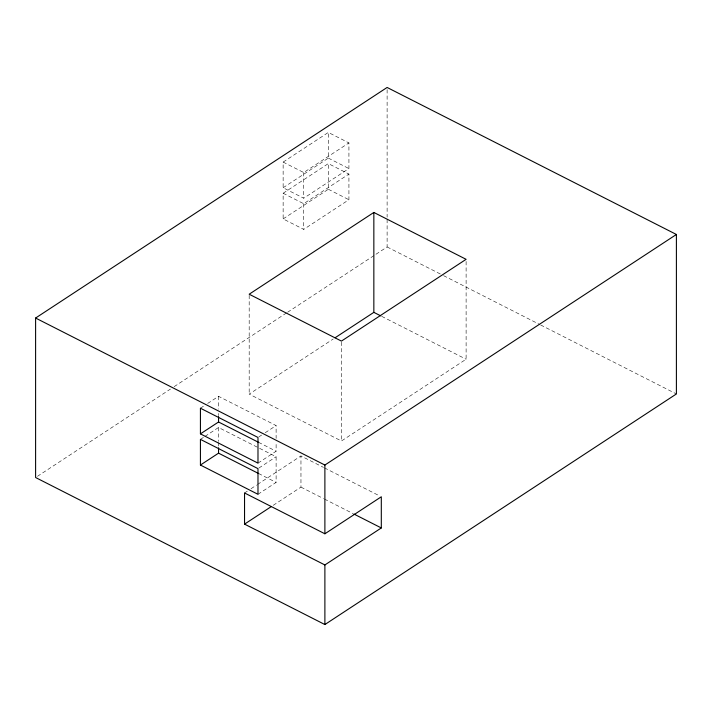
<?xml version="1.0" encoding="UTF-8"?>
<svg xmlns="http://www.w3.org/2000/svg" width="712" height="712" viewBox="0 0 712 712"><rect width="100%" height="100%" fill="white"/><g stroke="black" fill="none" stroke-linecap="round" stroke-linejoin="round"><path stroke-width="0.53" stroke-dasharray="3.56 2.67" d="M283.136 162.087L328.339 132.441L348.925 142.898L348.925 168.566L303.73 198.212L283.136 187.745L283.136 162.087L303.73 172.544L348.925 142.898M283.136 187.745L328.339 158.1L328.339 132.441M283.136 193.246L328.339 163.6L348.925 174.066L348.925 199.734L303.73 229.38L283.136 218.913L283.136 193.246L303.73 203.712L348.925 174.066M283.136 218.913L328.339 189.267L328.339 163.6M37.46 476.31L170.444 389.081M174.164 386.643L286.678 312.835M287.612 312.23L375.028 254.887M375.954 254.273L387.114 246.957L387.114 218.273M200.428 408.216L204.05 405.84M207.673 403.455L218.548 396.326L276.114 425.58L276.114 438.414M466.111 261.464L466.111 359.231L341.44 441.004L249.182 394.128L333.216 339.001M200.428 439.375L204.05 436.999M204.958 436.412L218.548 427.494L276.114 456.739L276.114 482.407L257.984 494.297M258.892 436.874L261.615 435.085M265.238 432.709L276.114 425.58M257.984 463.129L276.114 451.248L276.114 442.686M258.892 468.033L276.114 456.739M244.545 492.962L247.322 491.147M251.025 488.717L256.569 485.077M257.495 484.472L300.962 455.956L323.497 467.41M273.221 505.324L300.962 487.124L300.962 455.956M328.339 158.1L348.925 168.566M328.339 189.267L348.925 199.734M387.114 246.957L442.597 275.152M443.585 275.651L539.687 324.485M540.675 324.992L676.4 393.958M381.703 316.342L466.111 359.231M324.476 467.909L379.345 495.783M258.545 442.321L276.114 451.248M300.962 487.124L323.497 498.578M324.476 499.076L352.894 513.512M258.545 473.489L276.114 482.407M387.114 89.605L387.114 217.169M341.44 342.169L341.44 441.004M303.73 172.544L303.73 198.212M303.73 203.712L303.73 229.38M249.182 295.284L249.182 394.128M218.548 396.326L218.548 409.16M218.548 413.441L218.548 415.577M218.548 427.494L218.548 441.395M218.548 442.464L218.548 446.744"/><path stroke-width="1.07" d="M35.6 318.042L387.114 87.46L676.4 234.47L676.4 393.958L324.886 624.54L35.6 477.529L35.6 318.042L324.886 465.043L676.4 234.47M373.845 212.443L249.182 294.216L341.44 341.093L466.111 259.319L373.845 212.443L373.845 312.354L335.058 337.791M200.428 433.875L200.428 408.216L257.984 437.462L257.984 463.129L200.428 433.875L218.548 421.993L218.548 416.645M200.428 465.043L200.428 439.375L257.984 468.629L257.984 494.297L200.428 465.043L218.548 453.161L218.548 447.812M244.545 524.13L244.545 492.962L324.886 533.786L381.303 496.78L381.303 527.948L324.886 564.954L244.545 524.13L271.37 506.535M373.845 312.354L380.715 315.843M218.548 421.993L258.545 442.321M353.873 514.011L381.303 527.948M218.548 453.161L258.545 473.489M324.886 465.043L324.886 533.786M324.886 564.954L324.886 624.54"/></g></svg>
